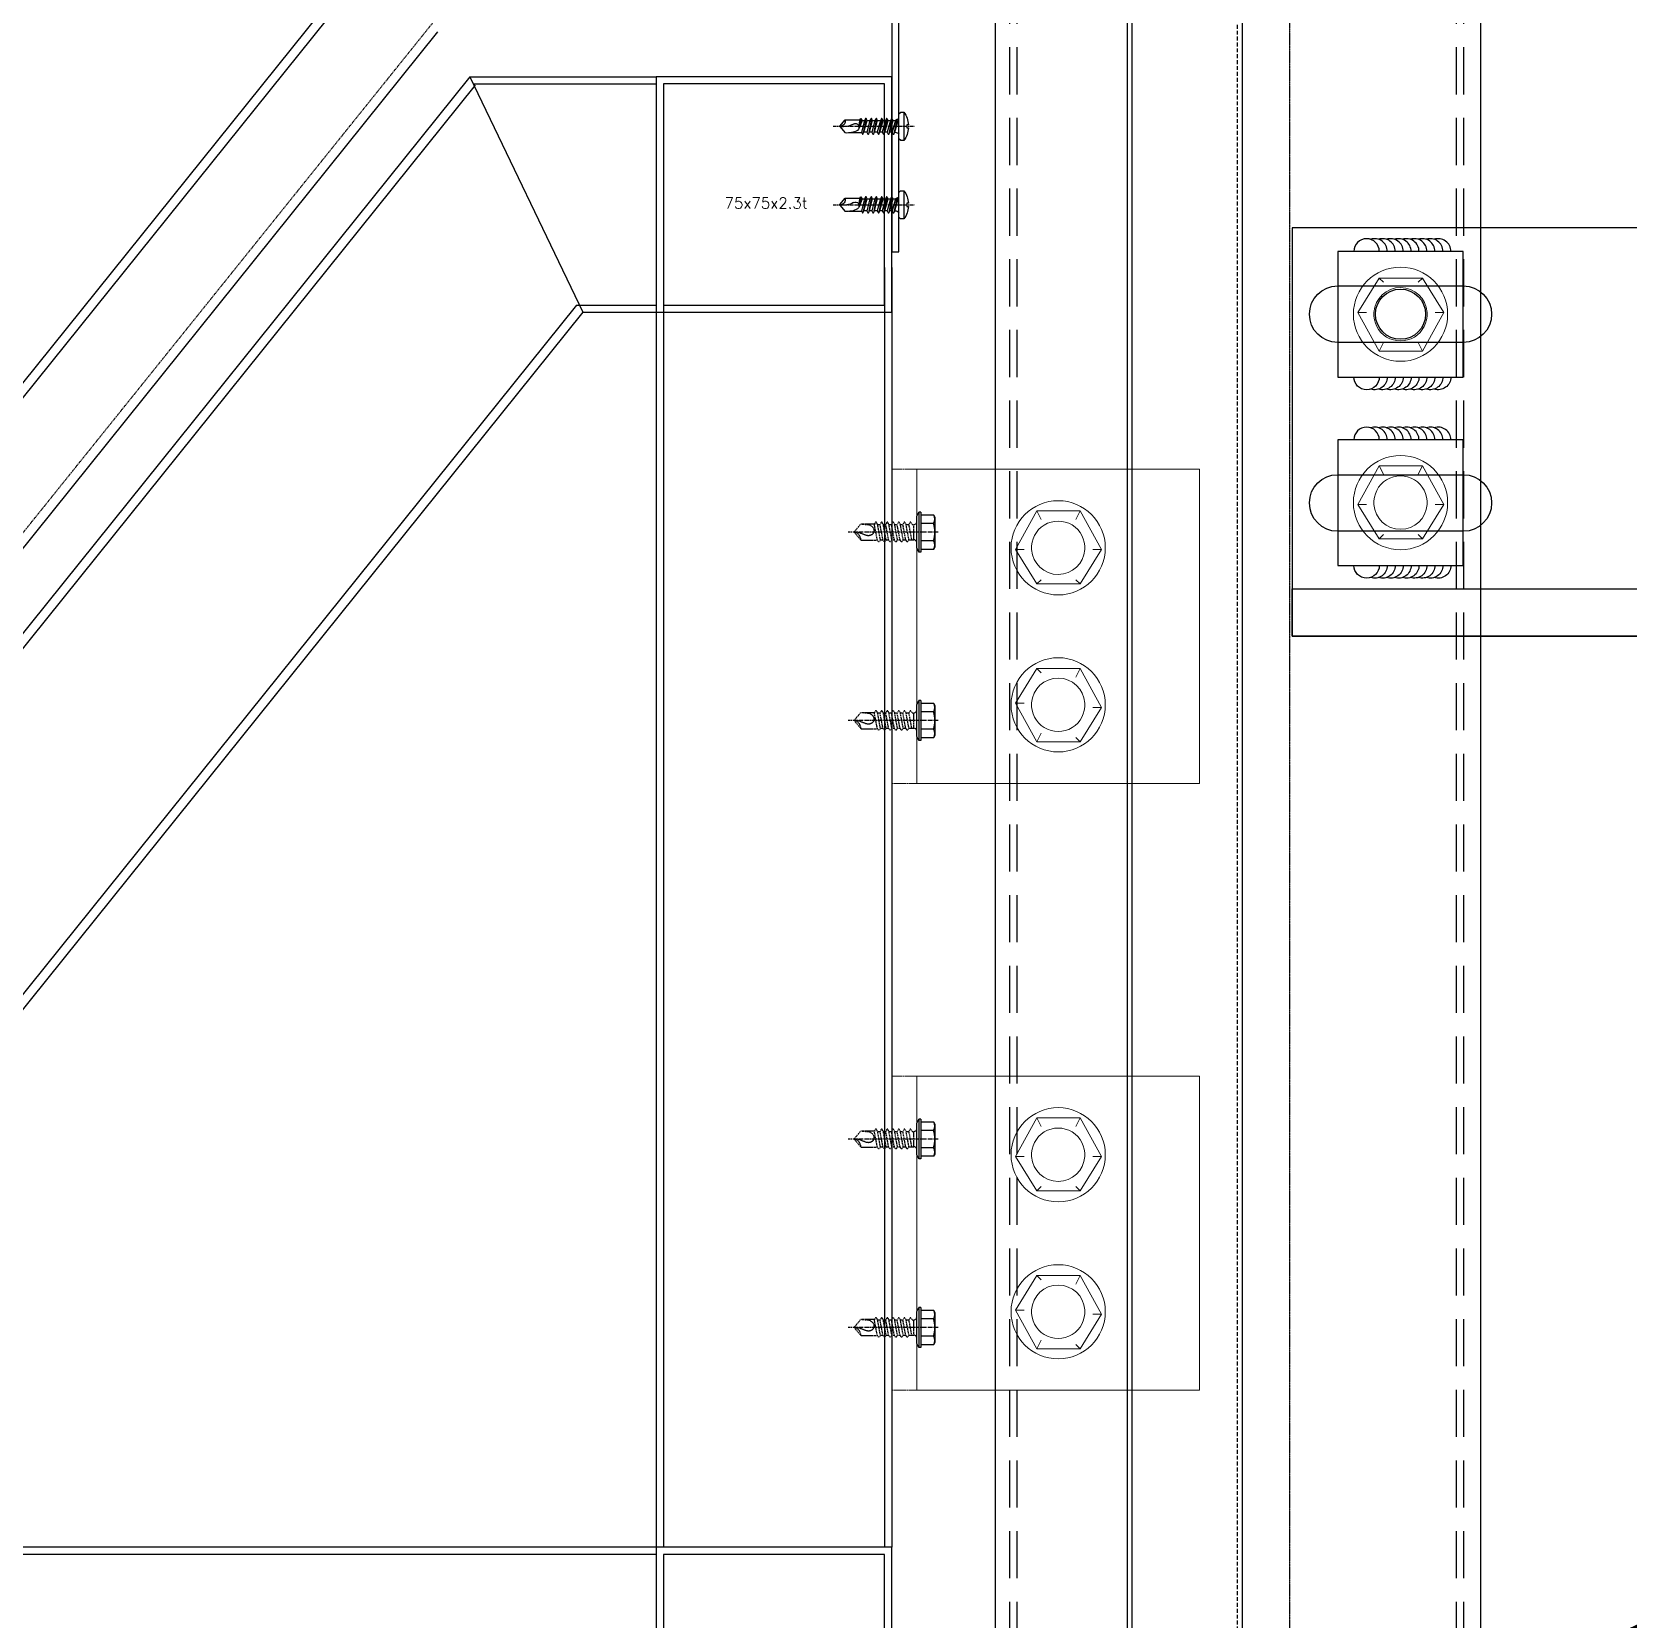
# Model space of a CAD drawing. Extents: x -3378 to 102197, y -3799 to 48702.
# Drawn here: x 85385 to 85893, y 17770 to 18275 of the extents above; entities that cross this region are included whole.
import ezdxf

# ---------------------------------------------------------------- set-up
doc = ezdxf.new("R2010")
doc.units = 0
doc.linetypes.add('CENTER', pattern=[2, 1.25, -0.25, 0.25, -0.25])
doc.linetypes.add('HIDDEN', pattern=[0.375, 0.25, -0.125])
for name, color, linetype in [('24WELD', 55, 'Continuous'), ('AC-CL', 14, 'CENTER'), ('AC-HIDDEN', 8, 'HIDDEN'), ('ARR', 6, 'Continuous'), ('BCM-draft', 252, 'Continuous'), ('BCM-EXT', 2, 'Continuous'), ('BCM-SIL', 8, 'Continuous'), ('DIM', 173, 'Continuous'), ('GM_SECT_15', 15, 'Continuous'), ('REFL', 8, 'Continuous'), ('不鏽鋼板S.S.PANEL', 30, 'Continuous'), ('填縫物 SEALANT', 1, 'Continuous'), ('泡棉', 8, 'Continuous'), ('矽利康', 9, 'Continuous'), ('螺絲 固定五金 FASTENERS', 124, 'Continuous'), ('金屬面材 METAL PANEL', 2, 'Continuous'), ('隔熱材 INSULATION', 9, 'HIDDEN'), ('隱藏線 HIDDEN', 8, 'HIDDEN')]:
    doc.layers.add(name, color=color, linetype=linetype)
doc.layers.add('BCM-STL', color=1, linetype='Continuous', lineweight=5)
doc.layers.add('不顯示', color=254, linetype='Continuous', plot=False)
doc.styles.add('DIM', font='simplex.shx', dxfattribs={"bigfont": 'chineset.shx'})
doc.styles.add('GM_ANNO_TEXT', font='simplex.shx', dxfattribs={"width": 0.8})
doc.dimstyles.new('GM_DIM', dxfattribs={"dimscale": 0, "dimtxt": 20, "dimasz": 10, "dimexe": 5, "dimexo": 5, "dimgap": 5, "dimtad": 1, "dimdec": 0, "dimdsep": 46, "dimtxsty": 'GM_ANNO_TEXT', "dimblk": 'ARCHTICK', "dimcen": 0, "dimclrd": 4, "dimclre": 4, "dimclrt": 10, "dimadec": 0, "dimazin": 2, "dimtfac": 1, "dimtdec": 0, "dimtix": 1, "dimtofl": 0, "dimtmove": 2, "dimatfit": 3, "dimfxl": 1.5, "dimarcsym": 1})

# ---------------------------------------------------------------- blocks, each defined once
blk = doc.blocks.new('75x75x2.3t')
at = {"layer": 'GM_SECT_15'}
for points in [[(0, -75), (75, -75), (75, 0), (0, 0)], [(2.3, -72.7), (72.7, -72.7), (72.7, -2.3), (2.3, -2.3)]]:
    blk.add_lwpolyline(points, close=True, dxfattribs=at)
at = {"layer": '不顯示', "linetype": 'Continuous', "insert": (21.79, -38.48), "char_height": 3.5, "attachment_point": 1, "style": 'DIM'}
blk.add_mtext_dynamic_manual_height_columns('75x75x2.3t', width=3.4858, gutter_width=17.5, heights=[0], dxfattribs=at)
blk = doc.blocks.new('*u55')
at = {"layer": '泡棉'}
h = blk.add_hatch(dxfattribs=at)
h.set_pattern_fill('HEX', color=256, scale=0.3)
h.set_pattern_definition([(0, (-4141.5022, 978.2385), (0, 1.6497784), [0.9525, -1.905]), (120, (-4141.5022, 978.2385), (-1.42875, -0.8248892), [0.9525, -1.905]), (60, (-4140.5497, 978.2385), (-1.42875, 0.8248892), [0.9525, -1.905])])
edge = h.paths.add_edge_path()
edge.add_line((-12, 9.53), (-3, 9.53))
edge.add_arc((-3, 12.53), 3, 270, 360)
edge.add_line((0, 12.53), (0, 14.53))
edge.add_arc((-3, 14.53), 3, 0, 90)
edge.add_line((-3, 17.53), (-12, 17.53))
edge.add_arc((-12, 14.53), 3, 90, 180)
edge.add_line((-15, 14.53), (-15, 12.53))
edge.add_arc((-12, 12.53), 3, 180, 270)
at = {"layer": '矽利康'}
h = blk.add_hatch(dxfattribs=at)
h.set_pattern_fill('ANSI37', color=256, scale=0.5, style=0)
h.set_pattern_definition([(45, (-4141.5022, 978.2385), (-1.122532, 1.122532), []), (135, (-4141.5022, 978.2385), (-1.122532, -1.122532), [])])
edge = h.paths.add_edge_path()
edge.add_arc((-7.73, -32.06), 32.98, 76.4372, 103.5628)
edge.add_arc((-16.6, 1.13), 1.6, 315, 360)
edge.add_line((-15, 1.13), (-15, 12.53))
edge.add_arc((-12, 12.53), 3, 180, 270)
edge.add_line((-12, 9.53), (-3, 9.53))
edge.add_arc((-3, 12.53), 3, 270, 360)
edge.add_line((0, 12.53), (0, 0))
at = {"layer": '泡棉'}
blk.add_lwpolyline([(-12, 9.53), (-3, 9.53, 0.414214), (0, 12.53), (0, 14.53, 0.414214), (-3, 17.53), (-12, 17.53, 0.414214), (-15, 14.53), (-15, 12.53, 0.414214)], format="xyb", close=True, dxfattribs=at)
at = {"layer": '矽利康'}
blk.add_lwpolyline([(0, 0, 0.118914), (-15.47, 0, 0.198912), (-15, 1.13), (-15, 12.53, 0.414214), (-12, 9.53), (-3, 9.53, 0.414214), (0, 12.53)], format="xyb", close=True, dxfattribs=at)
blk = doc.blocks.new('M5x16圓頭自攻')
at = {"layer": 'ARR', "color": 0, "linetype": 'CENTER', "ltscale": 0.87}
blk.add_line((18, 0), (-5.1, 0), dxfattribs=at)
at = {"layer": 'ARR', "color": 0, "linetype": 'ByBlock', "ltscale": 0.3}
for p, q in [((-1.61, -4.5), (-1.61, 4.5)), ((0.5, 2.24), (1.14, 1.9)), ((0.72, 2.13), (1.65, -2.5)), ((1.89, 1.9), (1.14, 1.9)), ((2.24, 2.5), (3.24, -2.5)), ((3.48, 1.9), (2.73, 1.9)), ((3.83, 2.5), (4.83, -2.5)), ((5.07, 1.9), (4.32, 1.9)), ((5.42, 2.5), (6.42, -2.5)), ((6.81, 1.9), (5.91, 1.9)), ((7.16, 2.5), (8.16, -2.5)), ((8.4, 1.9), (7.65, 1.9)), ((8.73, 1.9), (7.98, 1.9)), ((9.08, 2.5), (9.7, -0.6)), ((14.12, 2.1), (9.46, 2.1)), ((15.83, 0.06), (14.12, 2.1)), ((15.83, 0.06), (15.95, 0.06)), ((16, -0.01), (16, 0.01)), ((2.14, -1.9), (2.89, -1.9)), ((3.73, -1.9), (4.48, -1.9)), ((5.32, -1.9), (6.07, -1.9)), ((6.91, -1.9), (7.81, -1.9)), ((8.54, -2.1), (12.91, -2.1)), ((15.83, -0.06), (14.12, -2.1)), ((15.83, -0.06), (15.95, -0.06))]:
    blk.add_line(p, q, dxfattribs=at)
blk.add_lwpolyline([(-2.98, -0.5, 0.134476), (-1.61, -4.5), (-0.58, -4.5, 0.198912), (-0.44, -4.44), (-0.06, -4.06, 0.198912), (0, -3.92), (0, 3.92, 0.198912), (-0.06, 4.06), (-0.44, 4.44, 0.198912), (-0.58, 4.5), (-1.61, 4.5, 0.134562), (-2.98, 0.5), (-2.48, 0.5), (-2.48, -0.5), (-2.98, -0.5)], format="xyb", dxfattribs=at)
blk.add_lwpolyline([(1.14, 1.9), (2.14, -1.9), (1.8, -2.5), (1.65, -2.5), (1.3, -1.9), (0.3, 1.9), (0.5, 2.24)], dxfattribs=at)
for points in [[(3.24, -2.5), (2.89, -1.9), (1.89, 1.9), (2.24, 2.5), (2.39, 2.5), (2.73, 1.9), (3.73, -1.9), (3.39, -2.5)], [(4.83, -2.5), (4.48, -1.9), (3.48, 1.9), (3.83, 2.5), (3.98, 2.5), (4.32, 1.9), (5.32, -1.9), (4.98, -2.5)], [(6.42, -2.5), (6.07, -1.9), (5.07, 1.9), (5.42, 2.5), (5.57, 2.5), (5.91, 1.9), (6.91, -1.9), (6.57, -2.5)], [(8.16, -2.5), (7.81, -1.9), (6.81, 1.9), (7.16, 2.5), (7.31, 2.5), (7.65, 1.9), (8.65, -1.9), (8.31, -2.5)], [(9.08, 2.5), (8.73, 1.9), (9.7, -0.6), (9.46, 2.1), (9.23, 2.5)]]:
    blk.add_lwpolyline(points, close=True, dxfattribs=at)
for centre, radius, start, end in [((0.67, 3.07), 0.874, 220.3388, 257.7802), ((10.86, -0.29), 1.2, 56.152, 236.152), ((14.85, 6.88), 7.01, 241.6458, 278.008), ((15.9, 1.75), 1.82, 168.8617, 267.6865), ((15.95, 0.01), 0.05, 0, 90), ((1.17, -3.34), 1.44, 84.7312, 144.22), ((13.52, 4.88), 7.01, 241.6458, 274.9541), ((15.95, -0.01), 0.05, 270, 0)]:
    blk.add_arc(centre, radius, start, end, dxfattribs=at)
blk = doc.blocks.new('*U255')
blk.add_blockref('M5x16圓頭自攻', (0, 0))
blk = doc.blocks.new('*U657')
at = {"layer": 'BCM-draft', "linetype": 'HIDDEN', "ltscale": 5}
blk.add_line((16.6, 35), (646.73, 35), dxfattribs=at)
at = {"layer": 'BCM-draft'}
blk.add_lwpolyline([(16.6, 36.6), (646.73, 36.6)], dxfattribs=at)
at = {"layer": '不鏽鋼板S.S.PANEL'}
blk.add_lwpolyline([(648.33, 1.6), (648.33, 35), (661.33, 35), (661.33, 36.6), (648.33, 36.6, 0.414214), (646.73, 35), (646.73, 1.6), (16.6, 1.6), (16.6, 35, 0.414214), (15, 36.6), (2, 36.6), (2, 35), (15, 35), (15, 1.6, 0.414214), (16.6, 0), (646.73, 0, 0.414214)], format="xyb", close=True, dxfattribs=at)
at = {"layer": '金屬面材 METAL PANEL'}
for points in [[(18, 39.6), (3, 39.6), (3, 56.6), (0, 56.6), (0, 39.6, 0.414214), (3, 36.6), (18, 36.6)], [(645.33, 39.6), (660.33, 39.6), (660.33, 56.6), (663.33, 56.6), (663.33, 39.6, -0.414214), (660.33, 36.6), (645.33, 36.6)]]:
    blk.add_lwpolyline(points, format="xyb", close=True, dxfattribs=at)
at = {"layer": '隔熱材 INSULATION', "const_width": 0.2}
blk.add_lwpolyline([(646.73, 35), (646.73, 51.6), (16.6, 51.6), (16.6, 35)], dxfattribs=at)
at = {"layer": '隔熱材 INSULATION'}
blk.add_lwpolyline([(646.73, 1.6), (16.6, 1.6), (16.6, 51.6), (646.73, 51.6)], close=True, dxfattribs=at)
at = {"layer": '填縫物 SEALANT', "extrusion": (0, 0, -1), "zscale": -1}
blk.add_blockref('*u55', (0, 0), dxfattribs=at)
at = {"layer": '填縫物 SEALANT'}
blk.add_blockref('*u55', (663.33, 0), dxfattribs=at)
at = {"layer": '螺絲 固定五金 FASTENERS'}
for p, rotation in [((3, 48.1), 180), ((9.5, 35), 90), ((653.83, 35), 90)]:
    blk.add_blockref('*U255', p, dxfattribs=dict(at, rotation=rotation))
blk.add_blockref('*U255', (660.33, 48.1), dxfattribs=at)
blk = doc.blocks.new('*U176')
for p, q in [((-2.75, 5.32), (-2.75, 1.3)), ((2.75, 5.32), (2.75, 1.3)), ((-6.35, 1.3), (6.35, 1.3)), ((-6.35, 1.3), (-6.35, 0.65)), ((-5.05, 0), (-6.35, 0.65)), ((6.35, 0.65), (5.05, 0)), ((6.35, 1.3), (6.35, 0.65)), ((5.05, 0), (-5.05, 0))]:
    blk.add_line(p, q)
blk.add_lwpolyline([(5.5, 5.29, 0.313407), (2.78, 5.31, 0.149243), (-2.78, 5.31, 0.313407), (-5.5, 5.29)], format="xyb")
blk.add_lwpolyline([(-5.5, 1.3), (-5.5, 5.3), (-4.76, 5.73), (4.76, 5.73), (5.5, 5.3), (5.5, 1.3)])
at = {"layer": 'AC-CL'}
blk.add_line((0, 6.82), (0, -21.9), dxfattribs=at)
at = {"layer": 'AC-HIDDEN'}
for p, q in [((-2.44, -1.5), (-3.12, -1.9)), ((-3.12, -1.9), (-3.12, -2.12)), ((-3.12, -2.12), (-2.44, -2.52)), ((-2.44, -3.44), (-3.12, -3.84)), ((-3.12, -3.84), (-3.12, -4.07)), ((-3.12, -4.07), (-2.44, -4.46)), ((2.44, -1), (-2.44, -1)), ((2.44, -1), (-2.44, -1)), ((2.44, -1.61), (-2.44, -2.52)), ((-2.44, -3.44), (-2.44, -2.52)), ((2.44, -2.54), (-2.44, -3.44)), ((2.44, -3.55), (-2.44, -4.46)), ((2.44, -4.35), (-2.44, -5.26)), ((-2.44, -5.26), (-2.44, -4.46)), ((2.44, -2.54), (2.44, -1)), ((2.44, -2.54), (3.12, -2.93)), ((3.12, -3.16), (2.44, -3.55)), ((2.44, -4.35), (2.44, -3.55)), ((2.44, -4.35), (3.12, -4.75)), ((3.12, -4.97), (2.44, -5.37)), ((3.12, -2.93), (3.12, -3.16)), ((3.12, -4.75), (3.12, -4.97)), ((-2.44, -5.26), (-3.12, -5.65)), ((-3.12, -5.65), (-3.12, -5.88)), ((-3.12, -5.88), (-2.44, -6.28)), ((-2.44, -7.07), (-3.12, -7.47)), ((-3.12, -7.47), (-3.12, -7.69)), ((-3.12, -7.69), (-2.44, -8.09)), ((-2.44, -8.89), (-3.12, -9.28)), ((-3.12, -9.28), (-3.12, -9.51)), ((-3.12, -9.51), (-2.44, -9.9)), ((2.44, -5.37), (-2.44, -6.28)), ((2.44, -6.17), (-2.44, -7.07)), ((2.44, -7.18), (-2.44, -8.09)), ((2.44, -7.98), (-2.44, -8.89)), ((-2.44, -8.89), (-2.44, -8.09)), ((2.44, -9), (-2.44, -9.9)), ((2.44, -9.79), (-2.44, -10.7)), ((2.44, -6.17), (2.44, -5.37)), ((3.12, -6.56), (2.44, -6.17)), ((3.12, -6.79), (2.44, -7.18)), ((2.44, -7.98), (3.12, -8.37)), ((3.12, -8.6), (2.44, -9)), ((2.44, -9.79), (2.44, -9)), ((2.44, -9.79), (3.12, -10.19)), ((3.12, -6.56), (3.12, -6.79)), ((3.12, -8.37), (3.12, -8.6)), ((-2.44, -10.7), (-3.12, -11.1)), ((-3.12, -11.1), (-3.12, -11.32)), ((-3.12, -11.32), (-2.44, -11.72)), ((-2.44, -12.51), (-3.12, -12.91)), ((-3.12, -12.91), (-3.12, -13.14)), ((-3.12, -13.14), (-2.44, -13.53)), ((-2.6, -17.84), (-2.6, -13.44)), ((-2.6, -17.84), (-2.33, -15.06)), ((2.44, -10.81), (-2.44, -11.72)), ((2.44, -11.61), (-2.44, -12.51)), ((-2.44, -12.51), (-2.44, -11.72)), ((2.44, -12.62), (-2.44, -13.53)), ((3.12, -10.42), (2.44, -10.81)), ((2.44, -11.61), (3.12, -12)), ((3.12, -12.23), (2.44, -12.62)), ((2.6, -17.78), (2.6, -12.53)), ((3.12, -10.19), (3.12, -10.42)), ((3.12, -12), (3.12, -12.23)), ((0, -20), (-2.6, -17.84)), ((2.6, -17.78), (0, -20))]:
    blk.add_line(p, q, dxfattribs=at)
for points in [[(-2.44, -1.5), (-2.44, -1)], [(-2.44, -7.07), (-2.44, -6.28)], [(-2.44, -10.7), (-2.44, -9.9)], [(2.44, -7.98), (2.44, -7.18)], [(-2.33, -15.06), (-1.62, -14.11), (-1.34, -13.92), (-1.09, -13.79), (-0.87, -13.7), (-0.67, -13.66), (-0.5, -13.65), (-0.35, -13.66), (-0.2, -13.69), (-0.07, -13.72), (0.05, -13.76), (0.16, -13.8), (0.27, -13.85), (0.37, -13.9), (0.46, -13.96), (0.54, -14.02), (0.61, -14.08), (0.67, -14.14), (0.73, -14.21), (0.78, -14.29), (0.83, -14.36), (0.87, -14.44), (0.91, -14.52), (0.95, -14.61), (0.98, -14.69), (1.02, -14.78), (1.05, -14.87), (1.08, -14.96), (1.11, -15.06), (1.13, -15.16), (1.15, -15.27), (1.16, -15.38), (1.15, -15.5), (1.14, -15.63), (1.12, -15.77), (1.09, -15.91), (1.05, -16.07), (1, -16.22), (0.95, -16.38), (0.89, -16.55), (0.83, -16.72), (0.76, -16.89), (0.69, -17.07), (0.62, -17.25), (0.55, -17.43), (0.47, -17.62), (0.4, -17.8), (0.33, -17.98), (0.25, -18.17), (0.18, -18.36), (0.12, -18.56), (0.06, -18.8), (0.02, -19.1), (0, -19.47), (-0.01, -19.94), (0, -20)], [(2.44, -11.61), (2.44, -10.81)], [(2.6, -17.78), (2.1, -17.86), (1.53, -18.09), (1.1, -18.3), (0.79, -18.5), (0.55, -18.73), (0.35, -19.02), (0.16, -19.39), (0, -20)]]:
    blk.add_lwpolyline(points, dxfattribs=at)
for centre, start, end in [((-3.44, -1), 0, 90), ((-3.44, -1), 0, 90), ((3.44, -1), 90, 180), ((3.44, -1), 90, 180)]:
    blk.add_arc(centre, 1, start, end, dxfattribs=at)
at = {"layer": 'REFL'}
blk.add_line((-6.35, 0.65), (6.35, 0.65), dxfattribs=at)
blk = doc.blocks.new('*U59')
for centre, end in [((-0.13, -4), 88.1431), ((-0.29, -9), 16.3529), ((-0.21, -6.5), 16.3529), ((-0.45, -13.99), 16.3529), ((-0.37, -11.49), 16.3529), ((-0.62, -18.99), 16.3529), ((-0.53, -16.49), 16.3529), ((-0.78, -23.99), 16.3529), ((-0.7, -21.49), 16.3529), ((-0.86, -26.49), 16.3529)]:
    blk.add_arc(centre, 4, 268.1431, end)
blk = doc.blocks.new('*U79')
for centre, end in [((2.32, 71.46), 196.3529), ((2.24, 68.96), 196.3529), ((2.15, 66.47), 196.3529), ((2.07, 63.97), 196.3529), ((1.99, 61.47), 196.3529), ((1.83, 56.47), 196.3529), ((1.91, 58.97), 196.3529), ((1.75, 53.97), 196.3529), ((1.67, 51.47), 196.3529), ((1.59, 48.97), 196.3529), ((1.51, 46.48), 196.3529), ((1.34, 41.48), 196.3529), ((1.43, 43.98), 196.3529), ((1.26, 38.98), 196.3529), ((1.18, 36.48), 196.3529), ((1.1, 33.98), 196.3529), ((1.02, 31.48), 196.3529), ((0.86, 26.49), 196.3529), ((0.94, 28.98), 196.3529), ((0.78, 23.99), 196.3529), ((0.7, 21.49), 196.3529), ((0.62, 18.99), 196.3529), ((0.53, 16.49), 196.3529), ((0.37, 11.49), 196.3529), ((0.45, 13.99), 196.3529), ((0.29, 9), 196.3529), ((0.21, 6.5), 196.3529), ((0.13, 4), 268.1431)]:
    blk.add_arc(centre, 4, 88.1431, end)
blk = doc.blocks.new('掛件用鐵件')
at = {"color": 0, "linetype": 'Continuous', "lineweight": 0, "elevation": 0, "flags": 128}
for points in [[(-39.1, -111.94), (-32.25, -100.98)], [(-32.25, -100.98), (-18.55, -100.98)], [(-30.88, -102.35), (-32.25, -100.98)], [(-19.92, -102.35), (-18.55, -100.98)], [(-18.55, -100.98), (-11.7, -111.94)], [(-32.25, -124.27), (-39.1, -111.94)], [(-36.36, -111.94), (-39.1, -111.94)], [(-11.7, -111.94), (-18.55, -124.27)], [(-14.44, -111.94), (-11.7, -111.94)], [(-32.25, -124.27), (-30.88, -121.53)], [(-19.92, -121.53), (-18.55, -124.27)], [(-18.55, -124.27), (-32.25, -124.27)], [(-32.25, -160.73), (-39.1, -173.06)], [(-18.55, -160.73), (-32.25, -160.73)], [(-32.25, -160.73), (-30.88, -163.47)], [(-19.92, -163.47), (-18.55, -160.73)], [(-11.7, -173.06), (-18.55, -160.73)], [(-39.1, -173.06), (-32.25, -184.02)], [(-36.36, -173.06), (-39.1, -173.06)], [(-18.55, -184.02), (-11.7, -173.06)], [(-14.44, -173.06), (-11.7, -173.06)], [(-30.88, -182.65), (-32.25, -184.02)], [(-19.92, -182.65), (-18.55, -184.02)], [(-32.25, -184.02), (-18.55, -184.02)]]:
    blk.add_lwpolyline(points, dxfattribs=at)
at = {"color": 0, "linetype": 'Continuous', "lineweight": 0}
for centre in [(-25.5, -112.5, 0), (-25.5, -172.5, 0)]:
    blk.add_circle(centre, 15, dxfattribs=at)
blk.add_circle((-25.5, -112.5, 0), 8)
for centre, start, end in [((-25.5, -112.5, 0), 3.8593, 176.0494), ((-25.5, -112.5, 0), 176.0494, 3.8593), ((-25.5, -172.5, 0), 356.1407, 183.9506), ((-25.5, -172.5, 0), 183.9506, 356.1407)]:
    blk.add_arc(centre, 8.5, start, end, dxfattribs=at)
at = {"layer": 'GM_SECT_15', "elevation": 0}
blk.add_lwpolyline([(-60, -215), (246, -215), (246, -85), (-60, -85), (-60, -215)], dxfattribs=at)
for points in [[(-45.5, -132.5), (-5.5, -132.5), (-5.5, -92.5), (-45.5, -92.5)], [(-45.5, -192.5), (-5.5, -192.5), (-5.5, -152.5), (-45.5, -152.5)], [(-60, -215), (-60, -200), (246, -200), (246, -215)]]:
    blk.add_lwpolyline(points, close=True, dxfattribs=at)
for points in [[(-45.5, -103.5), (-5.5, -103.5, -1), (-5.5, -121.5), (-45.5, -121.5, -1)], [(-45.5, -163.61), (-5.5, -163.61, -1), (-5.5, -181.61), (-45.5, -181.61, -1)]]:
    blk.add_lwpolyline(points, format="xyb", close=True, dxfattribs=at)
at = {"layer": '金屬面材 METAL PANEL'}
for radius in [6, 5, 4, 3, 2]:
    blk.add_arc((246, -215, 0), radius, 180, 270, dxfattribs=at)
at = {"layer": '24WELD'}
for name, p, xscale, yscale, zscale, rotation in [('*U59', (-40.35, -92.5, 0), 1.012500000000001, 1.012500000000001, 1.012500000000001, 91.85693719835425), ('*U79', (246, -215, 0), 1.687500000000002, 1.687500000000002, 1.687500000000002, 1.856937198354219), ('*U59', (-40.35, -132.5, 0), -1.0125, 1.0125, 1.012500000000001, 88.14306280164571), ('*U59', (-40.35, -152.5, 0), 1.012500000000001, 1.012500000000001, 1.012500000000001, 91.85693719835425), ('*U59', (-40.35, -192.5, 0), -1.0125, 1.0125, 1.012500000000001, 88.14306280164571)]:
    blk.add_blockref(name, p, dxfattribs=dict(at, xscale=xscale, yscale=yscale, zscale=zscale, rotation=rotation))
blk = doc.blocks.new('A$C20AE7E0D')
at = {"layer": 'ARR', "color": 0, "linetype": 'CENTER', "ltscale": 0.87}
blk.add_line((21, 0), (-5.1, 0), dxfattribs=at)
at = {"layer": 'ARR', "color": 0, "linetype": 'ByBlock', "ltscale": 0.3}
for p, q in [((-1.61, -4.5), (-1.61, 4.5)), ((0.5, 2.24), (1.14, 1.9)), ((0.72, 2.13), (1.65, -2.5)), ((1.89, 1.9), (1.14, 1.9)), ((2.24, 2.5), (3.24, -2.5)), ((3.48, 1.9), (2.73, 1.9)), ((3.83, 2.5), (4.83, -2.5)), ((5.07, 1.9), (4.32, 1.9)), ((5.42, 2.5), (6.42, -2.5)), ((6.81, 1.9), (5.91, 1.9)), ((7.16, 2.5), (8.16, -2.5)), ((8.4, 1.9), (7.65, 1.9)), ((8.75, 2.5), (9.75, -2.5)), ((10.14, 1.9), (9.24, 1.9)), ((10.49, 2.5), (11.49, -2.5)), ((11.73, 1.9), (10.98, 1.9)), ((12.08, 2.5), (12.7, -0.6)), ((17.12, 2.1), (12.46, 2.1)), ((18.83, 0.06), (17.12, 2.1)), ((18.83, 0.06), (18.95, 0.06)), ((19, -0.01), (19, 0.01)), ((2.14, -1.9), (2.89, -1.9)), ((3.73, -1.9), (4.48, -1.9)), ((5.32, -1.9), (6.07, -1.9)), ((6.91, -1.9), (7.81, -1.9)), ((8.65, -1.9), (9.4, -1.9)), ((10.24, -1.9), (11.14, -1.9)), ((11.87, -2.1), (15.91, -2.1)), ((18.83, -0.06), (17.12, -2.1)), ((18.83, -0.06), (18.95, -0.06))]:
    blk.add_line(p, q, dxfattribs=at)
blk.add_lwpolyline([(-2.98, -0.5, 0.134476), (-1.61, -4.5), (-0.58, -4.5, 0.198912), (-0.44, -4.44), (-0.06, -4.06, 0.198912), (0, -3.92), (0, 3.92, 0.198912), (-0.06, 4.06), (-0.44, 4.44, 0.198912), (-0.58, 4.5), (-1.61, 4.5, 0.134562), (-2.98, 0.5), (-2.48, 0.5), (-2.48, -0.5), (-2.98, -0.5)], format="xyb", dxfattribs=at)
blk.add_lwpolyline([(1.14, 1.9), (2.14, -1.9), (1.8, -2.5), (1.65, -2.5), (1.3, -1.9), (0.3, 1.9), (0.5, 2.24)], dxfattribs=at)
for points in [[(3.24, -2.5), (2.89, -1.9), (1.89, 1.9), (2.24, 2.5), (2.39, 2.5), (2.73, 1.9), (3.73, -1.9), (3.39, -2.5)], [(4.83, -2.5), (4.48, -1.9), (3.48, 1.9), (3.83, 2.5), (3.98, 2.5), (4.32, 1.9), (5.32, -1.9), (4.98, -2.5)], [(6.42, -2.5), (6.07, -1.9), (5.07, 1.9), (5.42, 2.5), (5.57, 2.5), (5.91, 1.9), (6.91, -1.9), (6.57, -2.5)], [(8.16, -2.5), (7.81, -1.9), (6.81, 1.9), (7.16, 2.5), (7.31, 2.5), (7.65, 1.9), (8.65, -1.9), (8.31, -2.5)], [(9.75, -2.5), (9.4, -1.9), (8.4, 1.9), (8.75, 2.5), (8.9, 2.5), (9.24, 1.9), (10.24, -1.9), (9.9, -2.5)], [(11.49, -2.5), (11.14, -1.9), (10.14, 1.9), (10.49, 2.5), (10.64, 2.5), (10.98, 1.9), (11.98, -1.9), (11.64, -2.5)], [(12.08, 2.5), (11.73, 1.9), (12.7, -0.6), (12.46, 2.1), (12.23, 2.5)]]:
    blk.add_lwpolyline(points, close=True, dxfattribs=at)
for centre, radius, start, end in [((0.67, 3.07), 0.874, 220.3388, 257.7802), ((13.86, -0.29), 1.2, 56.152, 236.152), ((17.85, 6.88), 7.01, 241.6458, 278.008), ((18.9, 1.75), 1.82, 168.8617, 267.6865), ((18.95, 0.01), 0.05, 0, 90), ((1.17, -3.34), 1.44, 84.7312, 144.22), ((16.52, 4.88), 7.01, 241.6458, 274.9541), ((18.95, -0.01), 0.05, 270, 0)]:
    blk.add_arc(centre, radius, start, end, dxfattribs=at)
blk = doc.blocks.new('*U77')
at = {"color": 0, "linetype": 'ByBlock'}
blk.add_blockref('A$C20AE7E0D', (0, 0), dxfattribs=at)
blk = doc.blocks.new('_ArchTick')
at = {"color": 0, "linetype": 'ByBlock', "const_width": 0.15}
blk.add_lwpolyline([(-0.5, -0.5), (0.5, 0.5)], dxfattribs=at)
blk = doc.blocks.new('*D847')
at = {"layer": 'Defpoints', "color": 0, "ltscale": 10, "transparency": 16777216}
for p in [(85814.1, 18298.09, 0), (85916.87, 18298.09), (85827.93, 17188.09, 0)]:
    blk.add_point(p, dxfattribs=at)
at = {"layer": 'DIM', "color": 4, "lineweight": -2, "ltscale": 10, "transparency": 16777216}
for p, q in [((85819.1, 18298.09), (85921.87, 18298.09)), ((85916.87, 17188.09), (85916.87, 18298.09)), ((85832.93, 17188.09), (85921.87, 17188.09))]:
    blk.add_line(p, q, dxfattribs=at)
at = {"layer": 'DIM', "color": 4, "lineweight": -2, "ltscale": 10, "transparency": 16777216, "xscale": 10, "yscale": 10, "zscale": 10}
for p, rotation in [((85916.87, 18298.09), 90), ((85916.87, 17188.09), 270)]:
    blk.add_blockref('_ArchTick', p, dxfattribs=dict(at, rotation=rotation))
at = {"layer": 'DIM', "color": 10, "ltscale": 10, "transparency": 16777216, "insert": (85901.87, 17743.09), "char_height": 20, "attachment_point": 5, "rotation": 90, "style": 'GM_ANNO_TEXT', "bg_fill": 3, "box_fill_scale": 1.1, "bg_fill_color": 256, "bg_fill_true_color": 13158600, "bg_fill_transparency": 0}
blk.add_mtext('1110', dxfattribs=at)

msp = doc.modelspace()

# ---------------------------------------------------------------- linework, layer by layer
at = {"color": 0, "linetype": 'Continuous', "lineweight": 0, "elevation": 0, "flags": 128}
for points in [[(85704.613, 18122.97), (85697.763, 18110.64)], [(85718.313, 18122.97), (85704.613, 18122.97)], [(85704.613, 18122.97), (85705.983, 18120.23)], [(85718.313, 18122.97), (85716.943, 18120.23)], [(85718.313, 18122.97), (85725.163, 18110.64)], [(85697.763, 18110.64), (85704.613, 18099.68)], [(85700.503, 18110.64), (85697.763, 18110.64)], [(85725.163, 18110.64), (85718.313, 18099.68)], [(85722.423, 18110.64), (85725.163, 18110.64)], [(85705.983, 18101.05), (85704.613, 18099.68)], [(85704.613, 18099.68), (85718.313, 18099.68)], [(85716.943, 18101.05), (85718.313, 18099.68)], [(85697.763, 18061.762), (85704.613, 18072.722)], [(85704.613, 18072.722), (85718.313, 18072.722)], [(85705.983, 18071.352), (85704.613, 18072.722)], [(85718.313, 18072.722), (85716.943, 18069.982)], [(85718.313, 18072.722), (85725.163, 18060.392)], [(85704.613, 18049.432), (85697.763, 18061.762)], [(85700.503, 18061.762), (85697.763, 18061.762)], [(85725.163, 18060.392), (85718.313, 18049.432)], [(85722.423, 18060.392), (85725.163, 18060.392)], [(85704.613, 18049.432), (85705.983, 18052.172)], [(85716.943, 18050.802), (85718.313, 18049.432)], [(85718.313, 18049.432), (85704.613, 18049.432)], [(85704.613, 17929.703), (85697.763, 17917.373)], [(85718.313, 17929.703), (85704.613, 17929.703)], [(85704.613, 17929.703), (85705.983, 17926.963)], [(85718.313, 17929.703), (85716.943, 17926.963)], [(85718.313, 17929.703), (85725.163, 17917.373)], [(85697.763, 17917.373), (85704.613, 17906.413)], [(85700.503, 17917.373), (85697.763, 17917.373)], [(85725.163, 17917.373), (85718.313, 17906.413)], [(85722.423, 17917.373), (85725.163, 17917.373)], [(85705.983, 17907.783), (85704.613, 17906.413)], [(85704.613, 17906.413), (85718.313, 17906.413)], [(85716.943, 17907.783), (85718.313, 17906.413)], [(85697.763, 17868.495), (85704.613, 17879.455)], [(85704.613, 17879.455), (85718.313, 17879.455)], [(85705.983, 17878.085), (85704.613, 17879.455)], [(85718.313, 17879.455), (85716.943, 17876.715)], [(85718.313, 17879.455), (85725.163, 17867.125)], [(85704.613, 17856.165), (85697.763, 17868.495)], [(85700.503, 17868.495), (85697.763, 17868.495)], [(85725.163, 17867.125), (85718.313, 17856.165)], [(85722.423, 17867.125), (85725.163, 17867.125)], [(85704.613, 17856.165), (85705.983, 17858.905)], [(85718.313, 17856.165), (85704.613, 17856.165)], [(85716.943, 17857.535), (85718.313, 17856.165)]]:
    msp.add_lwpolyline(points, dxfattribs=at)
at = {"color": 0, "linetype": 'Continuous', "lineweight": 0}
for centre in [(85711.366, 18111.201, 0), (85711.366, 18061.201, 0), (85711.366, 17917.934, 0), (85711.366, 17867.934, 0)]:
    msp.add_circle(centre, 15, dxfattribs=at)
for centre, start, end in [((85711.366, 18111.201, 0), 356.14067, 183.95056), ((85711.366, 18111.201, 0), 183.95056, 356.14067), ((85711.366, 18061.201, 0), 3.85933, 176.04944), ((85711.366, 18061.201, 0), 176.04944, 3.85933), ((85711.366, 17917.934, 0), 356.14067, 183.95056), ((85711.366, 17917.934, 0), 183.95056, 356.14067), ((85711.366, 17867.934, 0), 3.85933, 176.04944), ((85711.366, 17867.934, 0), 176.04944, 3.85933)]:
    msp.add_arc(centre, 8.5, start, end, dxfattribs=at)
at = {"layer": 'BCM-EXT', "color": 8, "linetype": 'HIDDEN'}
msp.add_line((85192.873, 17880.898, 0), (85512.132, 18278.232, 0), dxfattribs=at)
at = {"layer": 'BCM-EXT', "linetype": 'Continuous'}
msp.add_line((85513.761, 18275.47, 0), (85195.211, 17879.018, 0), dxfattribs=at)
at = {"layer": 'BCM-STL', "linetype": 'HIDDEN', "elevation": 0}
for points in [[(85658.376, 18136.201), (85756.379, 18136.201), (85756.379, 18036.201), (85658.376, 18036.201)], [(85658.376, 17942.934), (85756.379, 17942.934), (85756.379, 17842.934), (85658.376, 17842.934)]]:
    msp.add_lwpolyline(points, close=True, dxfattribs=at)
at = {"layer": 'BCM-STL', "elevation": 0}
for points in [[(85756.379, 18136.201), (85666.376, 18136.201), (85666.376, 18036.201), (85756.379, 18036.201)], [(85756.379, 17942.934), (85666.376, 17942.934), (85666.376, 17842.934), (85756.379, 17842.934)]]:
    msp.add_lwpolyline(points, close=True, dxfattribs=at)
at = {"layer": 'GM_SECT_15'}
for p, q in [((85524.077, 18261.201, 0), (85197.624, 17854.949, 0)), ((85524.077, 18261.201, 0), (85583.366, 18261.201, 0)), ((85524.097, 18261.206, 0), (85560.024, 18186.201, 0)), ((85525.773, 18258.523, 0), (85151.639, 17792.934, 0)), ((85525.18, 18258.901, 0), (85583.366, 18258.901, 0)), ((85583.376, 18200.411, 0), (85583.376, 17792.934, 0)), ((85585.676, 18200.411, 0), (85585.676, 17792.934, 0)), ((85656.076, 18200.411, 0), (85656.076, 17792.934, 0)), ((85658.376, 18200.411, 0), (85658.376, 17792.934, 0)), ((85558.023, 18188.501, 0), (85240.157, 17792.934, 0)), ((85558.023, 18188.501, 0), (85583.366, 18188.501, 0)), ((85560.024, 18186.201, 0), (85244.005, 17792.934, 0)), ((85560.024, 18186.201, 0), (85583.366, 18186.201, 0)), ((85583.376, 17792.934, 0), (85222.818, 17792.934, 0)), ((85583.376, 17790.634, 0), (85222.818, 17790.634, 0))]:
    msp.add_line(p, q, dxfattribs=at)
at = {"layer": '金屬面材 METAL PANEL', "elevation": 0}
for points in [[(85691.366, 16048.085), (85691.37, 18698.085), (85845.87, 18698.085), (85845.866, 16048.085)], [(85107.702, 17818.011), (85497.468, 18303.087)]]:
    msp.add_lwpolyline(points, dxfattribs=at)
msp.add_lwpolyline([(85658.376, 18205.411), (85660.676, 18205.411), (85660.676, 18345.411), (85658.376, 18345.411)], close=True, dxfattribs=at)
msp.add_lwpolyline([(85495.839, 18305.849), (85105.364, 17819.89, 0.4117557), (85105.803, 17815.689), (85115.658, 17807.633), (85108.274, 17798.601), (85110.597, 17796.702), (85117.98, 17805.735, 0.4142136), (85117.556, 17809.956), (85107.702, 17818.011)], format="xyb", dxfattribs=at)
at = {"layer": '隱藏線 HIDDEN', "linetype": 'HIDDEN', "ltscale": 60}
for p, q in [((85695.866, 18698.085, 0), (85695.866, 16048.085, 0)), ((85698.166, 18698.085, 0), (85698.166, 16048.085, 0)), ((85838.066, 18698.085, 0), (85838.066, 16048.085, 0)), ((85840.366, 18698.085, 0), (85840.366, 16048.085, 0))]:
    msp.add_line(p, q, dxfattribs=at)

# ---------------------------------------------------------------- block references
at = {"rotation": 270}
msp.add_blockref('*U657', (85733.366, 18298.085, 0), dxfattribs=at)
msp.add_blockref('掛件用鐵件', (85845.855, 18298.085, 0))
at = {"layer": 'BCM-draft', "rotation": 270}
for p in [(85666.379, 18116.201, 0), (85666.379, 18056.201, 0), (85666.379, 17922.934, 0), (85666.379, 17862.934, 0)]:
    msp.add_blockref('*U176', p, dxfattribs=at)
at = {"layer": 'BCM-SIL', "xscale": -1}
for p in [(85660.676, 18245.411, 0), (85660.676, 18220.411, 0)]:
    msp.add_blockref('*U77', p, dxfattribs=at)
at = {"layer": 'GM_SECT_15', "rotation": 359.9999972778685}
for p in [(85583.366, 18261.201, 0), (85583.376, 17792.934, 0)]:
    msp.add_blockref('75x75x2.3t', p, dxfattribs=at)

# ---------------------------------------------------------------- next in the draw order: dimensions: what is measured, and where the dimension line sits
at = {"layer": 'DIM', "ltscale": 10}
dim = msp.add_linear_dim(base=(85916.866, 18298.085), p1=(85827.925, 17188.093, 0), p2=(85814.104, 18298.085, 0), angle=90, dimstyle='GM_DIM', override={"dimscale": 1, "dimfxl": 10, "dimtfill": 1, "dimtfillclr": 1}, dxfattribs=at)
dim.commit()
dim.dimension.update_dxf_attribs({"geometry": '*D847', "text_midpoint": (85901.866, 17743.089)})

doc.saveas('drawing.dxf')
